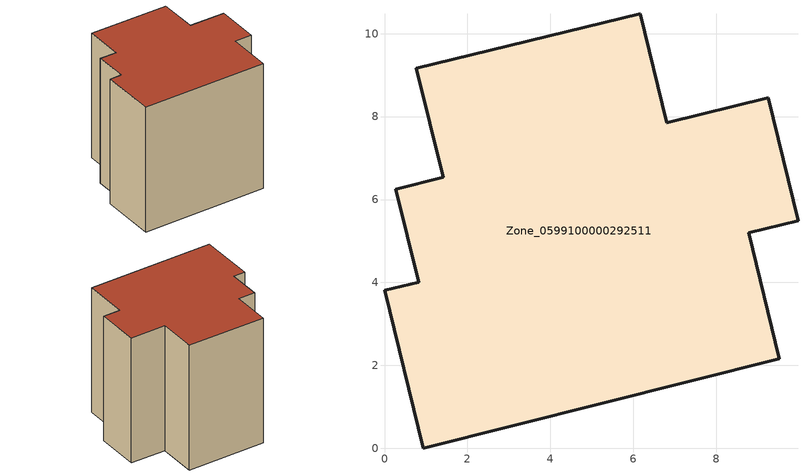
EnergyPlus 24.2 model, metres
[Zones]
Zone_0599100000292511
 floor ground (C_G): 6.81,7.85 9.25,8.45 9.97,5.49 8.78,5.2 9.52,2.16 0.93,0 0,3.81 0.82,4.01 0.27,6.25 1.42,6.53 0.77,9.16 6.17,10.48 z0
 wall outside (C_F): 6.17,10.48 0.77,9.16 1.42,6.53 0.27,6.25 0.82,4.01 0,3.81 0.93,0 9.52,2.16 8.78,5.2 9.97,5.49 9.25,8.45 6.81,7.85 6.17,10.48 z0:9.17
 roof outside (C_R): 0.27,6.25 0.82,4.01 0,3.81 0.93,0 9.52,2.16 8.78,5.2 9.97,5.49 9.25,8.45 6.81,7.85 6.17,10.48 0.77,9.16 1.42,6.53 z9.17
[BUILDING]
Pand.0599100000292511: North Axis=0; Terrain=City; Loads Convergence Tolerance Value=0.04; Temperature Convergence Tolerance Value=0.4; Solar Distribution=FullExterior; Maximum Number of Warmup Days=25; Minimum Number of Warmup Days=1
[Site:Location]
Rotterdam.The.Hague.AP_ZH_NLD Design_Conditions: Latitude=51.96; Longitude=4.45; Time Zone=1; Elevation=-4.5
[SITE:GROUNDTEMPERATURE:BUILDINGSURFACE]
18, 18, 18, 18, 18, 18, 18, 18, 18, 18, 18, 18
[MATERIAL] Thermal Absorptance=0.9; Solar Absorptance=0.7; Visible Absorptance=0.7
Name | Roughness | Thickness | Conductivity | Density | Specific Heat
G.TC.1946 | MediumSmooth | 0.15 | 1 | 540 | 1210
F.TC.1946 | Rough | 0.3 | 0.857143 | 1920 | 840
R.TC.1946 | MediumRough | 0.2 | 0.909091 | 1500 | 1000
[CONSTRUCTION]
C_G: G.TC.1946
C_F: F.TC.1946
C_R: R.TC.1946
[ZONE]
Zone_0599100000292511: Type=1; Multiplier=1; Ceiling Height=Autocalculate; Volume=Autocalculate; Floor Area=autocalculate; Part of Total Floor Area=Yes
[ZONEINFILTRATION:DESIGNFLOWRATE]
Infil_Zone_0599100000292511: Zone or ZoneList or Space or SpaceList=Zone_0599100000292511; Schedule=AlwaysOn; Design Flow Rate Calculation Method=Flow/Area; Flow Rate per Floor Area=0.003; Constant Term Coefficient=1; Temperature Term Coefficient=0; Velocity Term Coefficient=0; Velocity Squared Term Coefficient=0
[HVACTEMPLATE:ZONE:IDEALLOADSAIRSYSTEM]
Zone_0599100000292511: Maximum Heating Supply Air Temperature=50; Minimum Cooling Supply Air Temperature=13; Maximum Heating Supply Air Humidity Ratio=0.0156; Minimum Cooling Supply Air Humidity Ratio=0.0077; Heating Limit=NoLimit; Cooling Limit=NoLimit; Dehumidification Control Type=ConstantSensibleHeatRatio; Cooling Sensible Heat Ratio=0.7; Dehumidification Setpoint=60; Humidification Control Type=None; Humidification Setpoint=30; Outdoor Air Method=None; Outdoor Air Flow Rate per Person=0.00944; Outdoor Air Flow Rate per Zone Floor Area=0; Outdoor Air Flow Rate per Zone=0; Demand Controlled Ventilation Type=None; Outdoor Air Economizer Type=NoEconomizer; Heat Recovery Type=None; Sensible Heat Recovery Effectiveness=0.7; Latent Heat Recovery Effectiveness=0.65
[ZONECONTROL:THERMOSTAT]
ThermostatControl_Zone_0599100000292511: Zone or ZoneList=Zone_0599100000292511; Control Type Schedule=DualSetpointControlType; Control 1=Thermostat_Zone_0599100000292511; Temperature Difference Between Cutout And Setpoint=0
[THERMOSTATSETPOINT:DUALSETPOINT]
Thermostat_Zone_0599100000292511: Heating Setpoint Temperature Schedule=HeatingSetpoint_Zone_0599100000292511; Cooling Setpoint Temperature Schedule=CoolingSetpoint_Zone_0599100000292511
[SCHEDULE:COMPACT]
HeatingSetpoint_Zone_0599100000292511: Through: 12/31, For: AllDays, Until: 24:00, 21
CoolingSetpoint_Zone_0599100000292511: Through: 12/31, For: AllDays, Until: 24:00, 24
DualSetpointControlType: Through: 12/31, For: AllDays, Until: 24:00, 4
AlwaysOn: Through: 12/31, For: AllDays, Until: 24:00, 1
